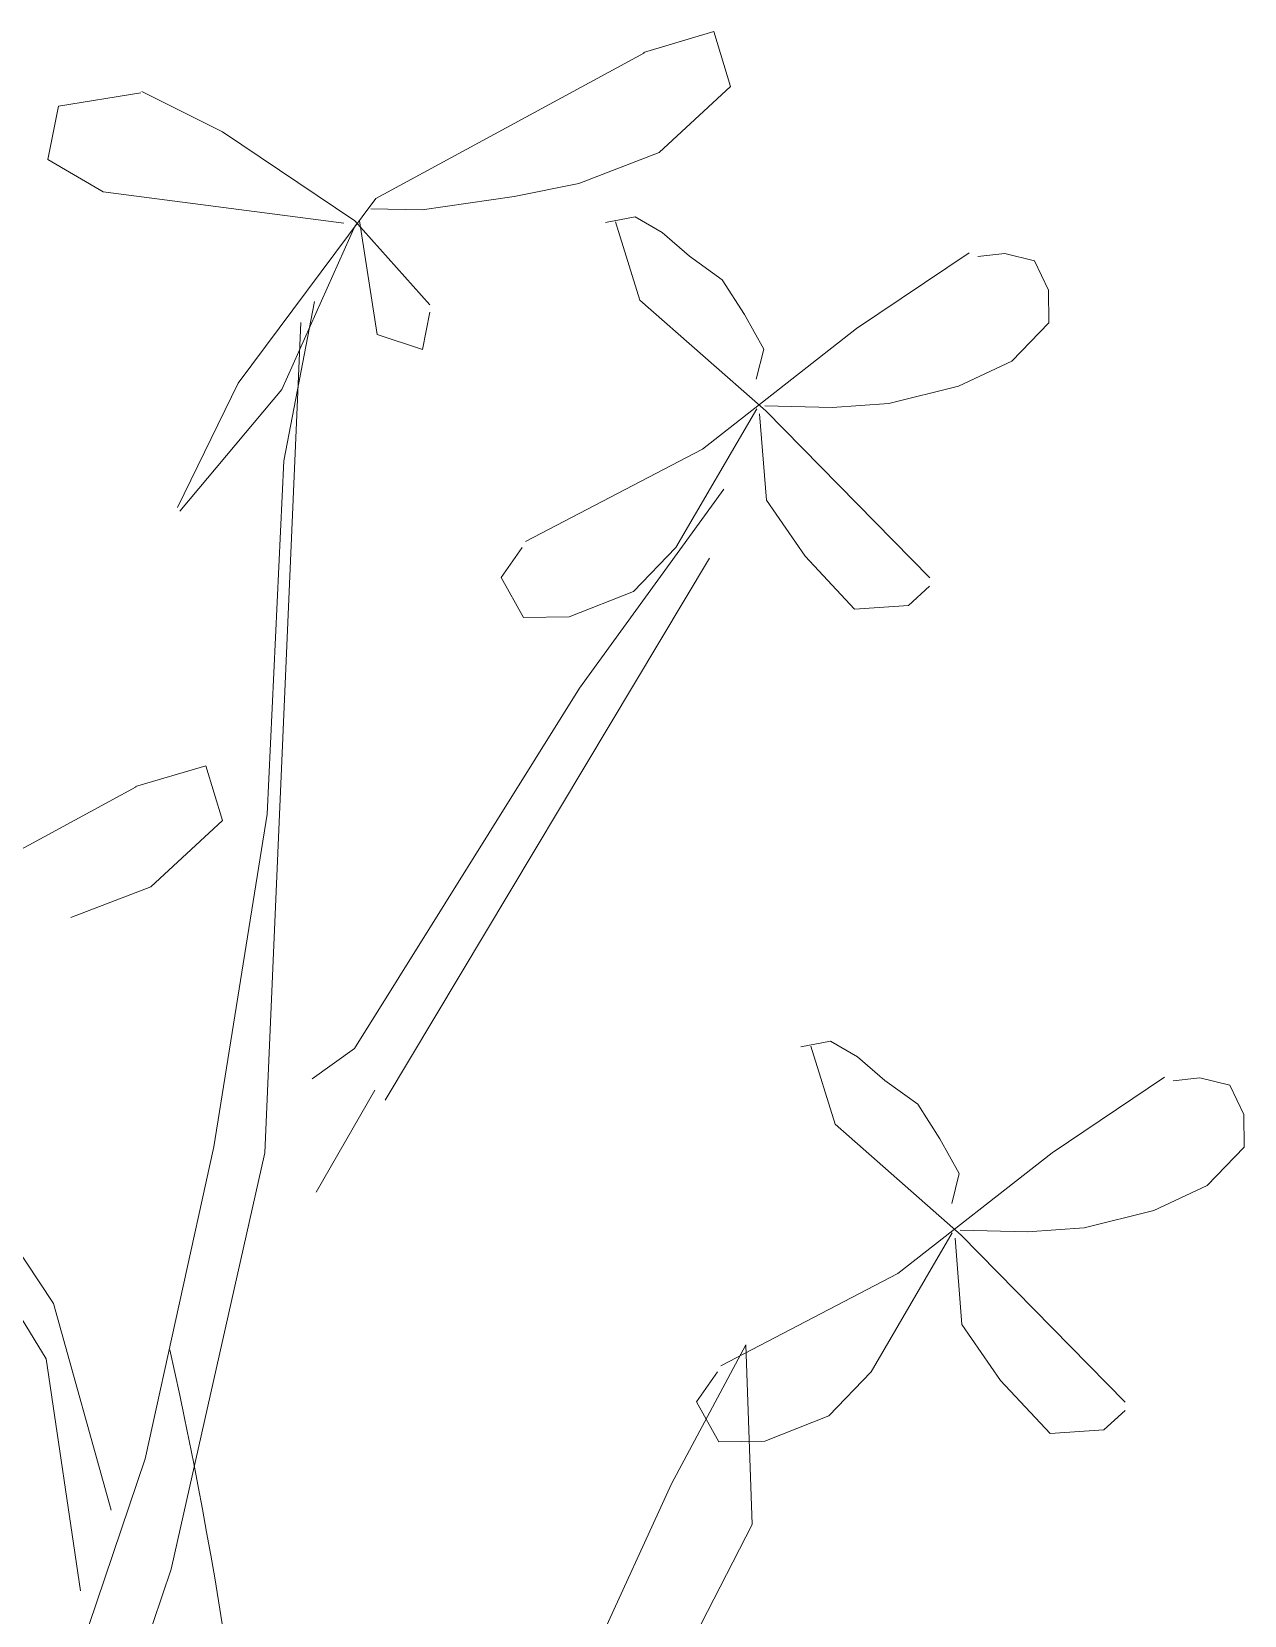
# Model space of a CAD drawing. Header units: metres. Extents: x -434 to 683, y -422 to -228.
# Drawn here: x -255.7216 to -255.519, y -300.9918 to -300.7272 of the extents above; entities that cross this region are included whole.
import ezdxf

# ---------------------------------------------------------------- set-up
doc = ezdxf.new("R2010")
doc.units = ezdxf.units.M
doc.header["$MEASUREMENT"] = 0
doc.layers.add('FL', color=21, linetype='Continuous', lineweight=13)

# ---------------------------------------------------------------- blocks, each defined once
blk = doc.blocks.new('vbcvbvcb')
at = {"layer": 'FL', "color": 1}
for p, q in [((2914, 21741), (2233, 21539)), ((3075, 21211), (2914, 21741)), ((-356, 20126), (2241, 21537)), ((-2628, 21149), (-3424, 21021)), ((-2619, 21162), (-1840, 20771)), ((2383, 20571), (3075, 21211)), ((-3424, 21021), (-3529, 20506)), ((-1840, 20771), (-558, 19910)), ((1608, 20272), (2383, 20571)), ((-3529, 20506), (-2992, 20192)), ((983, 20147), (1608, 20272)), ((-2992, 20192), (-667, 19890)), ((-1688, 18340), (-356, 20126)), ((92, 20017), (983, 20147)), ((-403, 20027), (92, 20017)), ((-1266, 18281), (-552, 19873)), ((-558, 19910), (166, 19100)), ((-344, 18811), (-515, 19911)), ((166, 19029), (96, 18666)), ((96, 18666), (-344, 18811)), ((-2273, 17137), (-1688, 18340)), ((-2253, 17103), (-1266, 18281)), ((-2000, 14641), (-2681, 14439)), ((-1839, 14111), (-2000, 14641)), ((-5270, 13027), (-2673, 14438)), ((-2531, 13471), (-1839, 14111)), ((-3306, 13172), (-2531, 13471))]:
    blk.add_line(p, q, dxfattribs=at)
at = {"layer": 'FL', "color": 6}
for p, q in [((1865, 19894), (2151, 19951)), ((2151, 19951), (2414, 19799)), ((1961, 19903), (2196, 19145)), ((2414, 19799), (2678, 19569)), ((2678, 19569), (2995, 19340)), ((4294, 18869), (5382, 19602)), ((5726, 19596), (5466, 19566)), ((6013, 19523), (5726, 19596)), ((6149, 19239), (6013, 19523)), ((2995, 19340), (3209, 19005)), ((6154, 18926), (6149, 19239)), ((2196, 19145), (3416, 18073)), ((3209, 19005), (3397, 18669)), ((2802, 17704), (4294, 18869)), ((5796, 18555), (6154, 18926)), ((3397, 18669), (3324, 18381)), ((5279, 18311), (5796, 18555)), ((4605, 18143), (5279, 18311)), ((2545, 16751), (3329, 18094)), ((3407, 18122), (4058, 18107)), ((4058, 18107), (4605, 18143)), ((3356, 18043), (3423, 17210)), ((3416, 18073), (5002, 16457)), ((1092, 16811), (2802, 17704)), ((3423, 17210), (3797, 16669)), ((1060, 16751), (857, 16461)), ((2136, 16327), (2545, 16751)), ((3797, 16669), (4275, 16155)), ((857, 16461), (1072, 16073)), ((1515, 16081), (2136, 16327)), ((4795, 16191), (5000, 16377)), ((4275, 16155), (4795, 16191)), ((1072, 16073), (1515, 16081)), ((3755, 11921), (4040, 11978)), ((4040, 11978), (4304, 11826)), ((3851, 11930), (4086, 11173)), ((4304, 11826), (4568, 11596)), ((4568, 11596), (4885, 11367)), ((6184, 10896), (7272, 11629)), ((7615, 11623), (7355, 11593)), ((7903, 11550), (7615, 11623)), ((8038, 11266), (7903, 11550)), ((4885, 11367), (5099, 11032)), ((8044, 10953), (8038, 11266)), ((4086, 11173), (5306, 10100)), ((5099, 11032), (5287, 10696)), ((4692, 9731), (6184, 10896)), ((7686, 10582), (8044, 10953)), ((5287, 10696), (5214, 10408)), ((7169, 10338), (7686, 10582)), ((6495, 10170), (7169, 10338)), ((4435, 8778), (5219, 10122)), ((5297, 10149), (5948, 10134)), ((5948, 10134), (6495, 10170)), ((5246, 10070), (5313, 9237)), ((5306, 10100), (6892, 8484)), ((2982, 8838), (4692, 9731)), ((5313, 9237), (5687, 8696)), ((2950, 8778), (2747, 8488)), ((4025, 8354), (4435, 8778)), ((5687, 8696), (6165, 8183)), ((2747, 8488), (2962, 8101)), ((3405, 8108), (4025, 8354)), ((6685, 8218), (6890, 8404)), ((6165, 8183), (6685, 8218)), ((2962, 8101), (3405, 8108))]:
    blk.add_line(p, q, dxfattribs=at)
at = {"layer": 'FL', "color": 88}
for p, q in [((-1245, 17590), (-949, 19131)), ((-1081, 18928), (-1430, 10897)), ((-1406, 14173), (-1245, 17590)), ((1615, 15390), (3011, 17317)), ((-265, 11407), (2870, 16648)), ((-563, 11905), (1615, 15390)), ((-1923, 10954), (-1406, 14173)), ((-971, 11613), (-563, 11905)), ((-5258, 11711), (-3546, 8903)), ((-934, 10515), (-365, 11503)), ((-4647, 11209), (-3472, 9439)), ((-2586, 7938), (-1923, 10954)), ((-1430, 10897), (-2337, 6870)), ((-3472, 9439), (-2917, 7439)), ((2504, 7694), (3224, 9041)), ((3224, 9041), (3283, 7303)), ((-3546, 8903), (-3214, 6659)), ((-3661, 4769), (-2586, 7938)), ((1014, 4441), (2504, 7694)), ((3283, 7303), (1325, 3477)), ((-2337, 6870), (-3267, 4113))]:
    blk.add_line(p, q, dxfattribs=at)
at = {"layer": 'FL', "color": 96}
blk.add_arc((-46365, -801), 45093, 354.2791, 12.5427, dxfattribs=at)

msp = doc.modelspace()

# ---------------------------------------------------------------- block references
at = {"layer": 'FL', "xscale": 1.727048185961927e-05, "yscale": 1.727048185961927e-05, "zscale": 1.727048185961927e-05}
msp.add_blockref('vbcvbvcb', (-255.65793, -301.10271, 0), dxfattribs=at)

doc.saveas('drawing.dxf')
